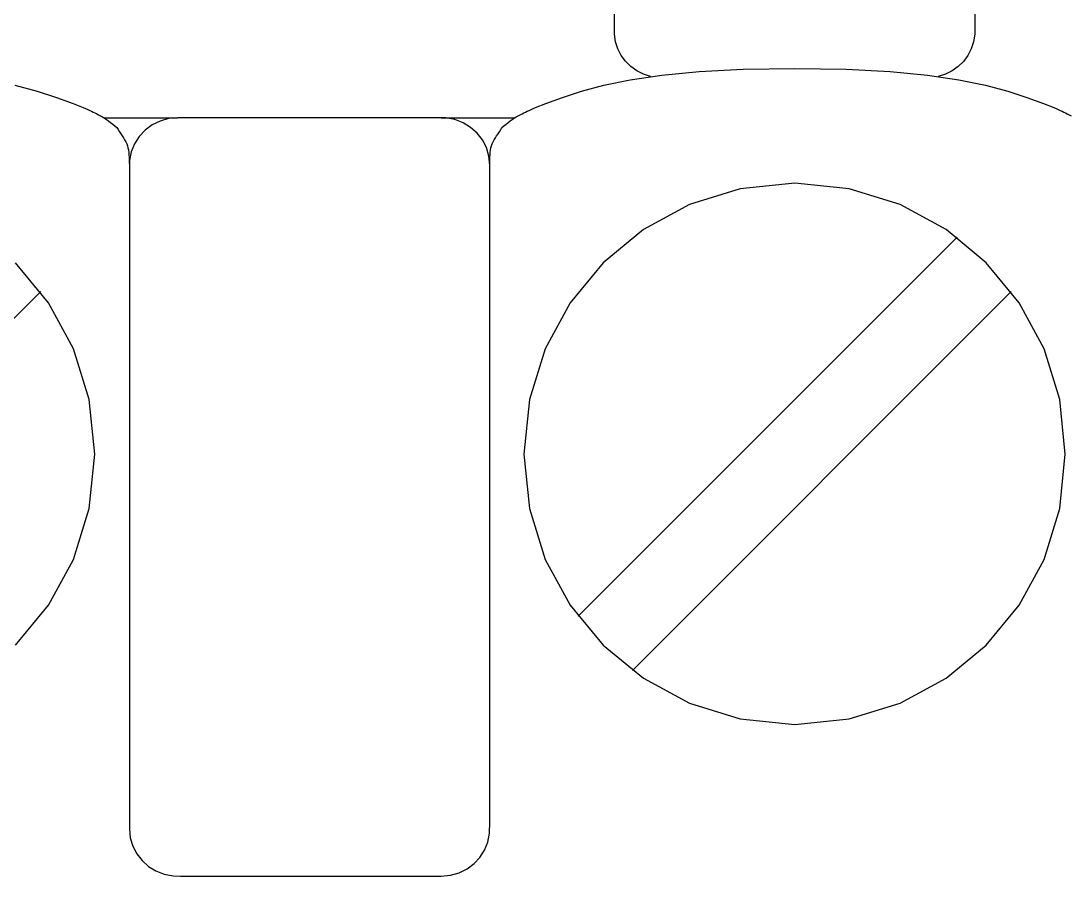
# Model space of a CAD drawing. Extents: x 1 to 47.7, y 0.2 to 35.
# Drawn here: x 41.292 to 41.941, y 10.971 to 11.5 of the extents above; entities that cross this region are included whole.
import ezdxf

# ---------------------------------------------------------------- set-up
doc = ezdxf.new("R2010")
doc.units = 0
doc.header["$MEASUREMENT"] = 0
for name, color, linetype in [('5_1___24__TARGET_LEDS___12', 7, 'CONTINUOUS'), ('6_2___8__INDEPENDENT_INPUT', 7, 'CONTINUOUS'), ('6_3___8__OPTOISO_INDEPENDE', 7, 'CONTINUOUS'), ('6_4___24__OPTOISO_INDEPEND', 7, 'CONTINUOUS'), ('6_5___8__INDEPENDENT_INPUT', 7, 'CONTINUOUS'), ('6_6___8__INDEPENDENT_INPUT', 7, 'CONTINUOUS'), ('6_7___8__OPTOISO_INDEPENDE', 7, 'CONTINUOUS'), ('6_8___8__OPTOISO_INDEPENDE', 7, 'CONTINUOUS')]:
    doc.layers.add(name, color=color, linetype=linetype)

msp = doc.modelspace()

# ---------------------------------------------------------------- linework, layer by layer
at = {"layer": '5_1___24__TARGET_LEDS___12'}
for points in [[(41.68172, 11.46532), (41.67728, 11.46681), (41.67319, 11.46893), (41.66951, 11.47162), (41.66629, 11.47481), (41.66361, 11.47846), (41.66152, 11.48249), (41.66009, 11.48685), (41.65937, 11.49149), (41.6593, 11.49898), (41.6593, 11.53122)], [(41.88215, 11.53122), (41.88215, 11.49898), (41.88207, 11.49148), (41.88135, 11.48682), (41.8799, 11.48244), (41.87778, 11.47839), (41.87507, 11.47475), (41.87183, 11.47156), (41.8681, 11.46889), (41.86397, 11.46679), (41.85949, 11.46532)], [(41.5823, 11.41065), (41.58231, 11.41215), (41.58233, 11.41372), (41.58238, 11.41532), (41.58246, 11.41692), (41.58258, 11.41848), (41.58275, 11.41996), (41.58298, 11.42134), (41.58327, 11.42256), (41.58369, 11.4237), (41.58428, 11.42495), (41.58497, 11.42621), (41.58573, 11.42747), (41.58654, 11.42874), (41.58737, 11.43001), (41.58822, 11.43128), (41.58905, 11.43254), (41.58984, 11.43379), (41.59106, 11.43494), (41.59238, 11.43601), (41.59366, 11.437), (41.59492, 11.43793), (41.59616, 11.43879), (41.59739, 11.4396), (41.59862, 11.44036), (41.59985, 11.44107), (41.60109, 11.44173), (41.60226, 11.44235), (41.60335, 11.44291), (41.6044, 11.44344), (41.60547, 11.44395), (41.60658, 11.44446), (41.60778, 11.44498), (41.6091, 11.44555), (41.6106, 11.44617), (41.61692, 11.44865), (41.6272, 11.45246), (41.63899, 11.45627), (41.65281, 11.45994), (41.66918, 11.4633), (41.68864, 11.46618), (41.71171, 11.46844), (41.73892, 11.46991), (41.77078, 11.47044), (41.80264, 11.46991), (41.82984, 11.46844), (41.8529, 11.46618), (41.87236, 11.4633), (41.88874, 11.45994), (41.90255, 11.45627), (41.91434, 11.45246), (41.92462, 11.44865), (41.93094, 11.44617), (41.93244, 11.44555), (41.93376, 11.44498), (41.93496, 11.44446), (41.93607, 11.44395), (41.93713, 11.44344), (41.93819, 11.44291), (41.93928, 11.44235), (41.94045, 11.44173), (41.94169, 11.44107)], [(41.28873, 11.45994), (41.30255, 11.45627), (41.31434, 11.45246), (41.32462, 11.44865), (41.33093, 11.44617), (41.33243, 11.44555), (41.33376, 11.44498), (41.33496, 11.44446), (41.33607, 11.44395), (41.33713, 11.44344), (41.33819, 11.44291), (41.33928, 11.44235), (41.34045, 11.44173), (41.34169, 11.44107), (41.34292, 11.44036), (41.34415, 11.4396), (41.34538, 11.43879), (41.34662, 11.43793), (41.34788, 11.437), (41.34916, 11.43601), (41.35047, 11.43494), (41.3517, 11.43379), (41.35249, 11.43254), (41.35332, 11.43128), (41.35416, 11.43001), (41.355, 11.42874), (41.35581, 11.42747), (41.35656, 11.42621), (41.35725, 11.42495), (41.35785, 11.4237), (41.35827, 11.42256), (41.35858, 11.42134), (41.35884, 11.41996), (41.35904, 11.41848), (41.3592, 11.41692), (41.35932, 11.41532), (41.3594, 11.41372), (41.35944, 11.41215), (41.35945, 11.41065)], [(41.34391, 11.43989), (41.38946, 11.43989)], [(41.55231, 11.43989), (41.59786, 11.43989)], [(41.637, 11.13171), (41.87127, 11.36598)], [(41.2891, 11.11379), (41.30953, 11.13851), (41.32496, 11.16689), (41.33471, 11.19826), (41.33811, 11.23194), (41.33471, 11.26565), (41.32496, 11.29706), (41.30953, 11.3255), (41.2891, 11.3503)], [(41.07042, 11.09829), (41.30469, 11.33255)], [(41.67042, 11.09829), (41.90469, 11.33255)]]:
    msp.add_lwpolyline(points, dxfattribs=at)
for points in [[(41.5823, 11.41065), (41.58176, 11.41621), (41.5802, 11.42142), (41.57773, 11.42618), (41.57445, 11.43038), (41.57046, 11.43394), (41.56585, 11.43676), (41.56073, 11.43873), (41.5552, 11.43976), (41.55069, 11.43989), (41.53889, 11.43989), (41.51833, 11.43989), (41.49221, 11.43989), (41.46371, 11.43989), (41.43599, 11.43989), (41.41226, 11.43989), (41.39569, 11.43989), (41.38946, 11.43989), (41.38376, 11.43937), (41.37842, 11.43785), (41.37354, 11.43545), (41.36922, 11.43225), (41.36557, 11.42835), (41.36268, 11.42386), (41.36065, 11.41887), (41.35959, 11.41347), (41.35945, 11.40656), (41.35945, 11.37683), (41.35945, 11.32506), (41.35945, 11.25926), (41.35945, 11.18744), (41.35945, 11.11763), (41.35945, 11.05784), (41.35945, 11.01609), (41.35945, 11.00039), (41.35999, 10.99482), (41.36155, 10.98962), (41.36402, 10.98486), (41.36731, 10.98066), (41.3713, 10.9771), (41.37591, 10.97428), (41.38104, 10.97231), (41.38657, 10.97128), (41.39108, 10.97114), (41.40288, 10.97114), (41.42343, 10.97114), (41.44955, 10.97114), (41.47806, 10.97114), (41.50577, 10.97114), (41.52951, 10.97114), (41.54608, 10.97114), (41.55231, 10.97114), (41.55801, 10.97167), (41.56335, 10.97319), (41.56822, 10.97559), (41.57254, 10.97879), (41.57619, 10.98269), (41.57908, 10.98718), (41.5811, 10.99217), (41.58216, 10.99757), (41.5823, 11.00448), (41.5823, 11.03421), (41.5823, 11.08598), (41.5823, 11.15178), (41.5823, 11.2236), (41.5823, 11.29341), (41.5823, 11.3532), (41.5823, 11.39495)], [(41.60342, 11.23194), (41.60682, 11.19826), (41.61657, 11.16689), (41.632, 11.13851), (41.65244, 11.11379), (41.67722, 11.09339), (41.70566, 11.07799), (41.73709, 11.06826), (41.77085, 11.06487), (41.80454, 11.06826), (41.83594, 11.07799), (41.86435, 11.09339), (41.8891, 11.11379), (41.90953, 11.13851), (41.92496, 11.16689), (41.93471, 11.19826), (41.93811, 11.23194), (41.93471, 11.26565), (41.92496, 11.29706), (41.90953, 11.3255), (41.8891, 11.3503), (41.86435, 11.37076), (41.83594, 11.38622), (41.80454, 11.39599), (41.77085, 11.39939), (41.73709, 11.39599), (41.70566, 11.38622), (41.67722, 11.37076), (41.65244, 11.3503), (41.632, 11.3255), (41.61657, 11.29706), (41.60682, 11.26565)]]:
    msp.add_lwpolyline(points, close=True, dxfattribs=at)
at = {"layer": '6_2___8__INDEPENDENT_INPUT'}
for points in [[(41.68172, 11.46532), (41.67728, 11.46681), (41.67319, 11.46893), (41.66951, 11.47162), (41.66629, 11.47481), (41.66361, 11.47846), (41.66152, 11.48249), (41.66009, 11.48685), (41.65937, 11.49149), (41.6593, 11.49898), (41.6593, 11.53122)], [(41.88215, 11.53122), (41.88215, 11.49898), (41.88207, 11.49148), (41.88135, 11.48682), (41.8799, 11.48244), (41.87778, 11.47839), (41.87507, 11.47475), (41.87183, 11.47156), (41.8681, 11.46889), (41.86397, 11.46679), (41.85949, 11.46532)], [(41.5823, 11.41065), (41.58231, 11.41215), (41.58233, 11.41372), (41.58238, 11.41532), (41.58246, 11.41692), (41.58258, 11.41848), (41.58275, 11.41996), (41.58298, 11.42134), (41.58327, 11.42256), (41.58369, 11.4237), (41.58428, 11.42495), (41.58497, 11.42621), (41.58573, 11.42747), (41.58654, 11.42874), (41.58737, 11.43001), (41.58822, 11.43128), (41.58905, 11.43254), (41.58984, 11.43379), (41.59106, 11.43494), (41.59238, 11.43601), (41.59366, 11.437), (41.59492, 11.43793), (41.59616, 11.43879), (41.59739, 11.4396), (41.59862, 11.44036), (41.59985, 11.44107), (41.60109, 11.44173), (41.60226, 11.44235), (41.60335, 11.44291), (41.6044, 11.44344), (41.60547, 11.44395), (41.60658, 11.44446), (41.60778, 11.44498), (41.6091, 11.44555), (41.6106, 11.44617), (41.61692, 11.44865), (41.6272, 11.45246), (41.63899, 11.45627), (41.65281, 11.45994), (41.66918, 11.4633), (41.68864, 11.46618), (41.71171, 11.46844), (41.73892, 11.46991), (41.77078, 11.47044), (41.80264, 11.46991), (41.82984, 11.46844), (41.8529, 11.46618), (41.87236, 11.4633), (41.88874, 11.45994), (41.90255, 11.45627), (41.91434, 11.45246), (41.92462, 11.44865), (41.93094, 11.44617), (41.93244, 11.44555), (41.93376, 11.44498), (41.93496, 11.44446), (41.93607, 11.44395), (41.93713, 11.44344), (41.93819, 11.44291), (41.93928, 11.44235), (41.94045, 11.44173), (41.94169, 11.44107)], [(41.28873, 11.45994), (41.30255, 11.45627), (41.31434, 11.45246), (41.32462, 11.44865), (41.33093, 11.44617), (41.33243, 11.44555), (41.33376, 11.44498), (41.33496, 11.44446), (41.33607, 11.44395), (41.33713, 11.44344), (41.33819, 11.44291), (41.33928, 11.44235), (41.34045, 11.44173), (41.34169, 11.44107), (41.34292, 11.44036), (41.34415, 11.4396), (41.34538, 11.43879), (41.34662, 11.43793), (41.34788, 11.437), (41.34916, 11.43601), (41.35047, 11.43494), (41.3517, 11.43379), (41.35249, 11.43254), (41.35332, 11.43128), (41.35416, 11.43001), (41.355, 11.42874), (41.35581, 11.42747), (41.35656, 11.42621), (41.35725, 11.42495), (41.35785, 11.4237), (41.35827, 11.42256), (41.35858, 11.42134), (41.35884, 11.41996), (41.35904, 11.41848), (41.3592, 11.41692), (41.35932, 11.41532), (41.3594, 11.41372), (41.35944, 11.41215), (41.35945, 11.41065)], [(41.34391, 11.43989), (41.38946, 11.43989)], [(41.55231, 11.43989), (41.59786, 11.43989)], [(41.637, 11.13171), (41.87127, 11.36598)], [(41.2891, 11.11379), (41.30953, 11.13851), (41.32496, 11.16689), (41.33471, 11.19826), (41.33811, 11.23194), (41.33471, 11.26565), (41.32496, 11.29706), (41.30953, 11.3255), (41.2891, 11.3503)], [(41.07042, 11.09829), (41.30469, 11.33255)], [(41.67042, 11.09829), (41.90469, 11.33255)]]:
    msp.add_lwpolyline(points, dxfattribs=at)
for points in [[(41.5823, 11.41065), (41.58176, 11.41621), (41.5802, 11.42142), (41.57773, 11.42618), (41.57445, 11.43038), (41.57046, 11.43394), (41.56585, 11.43676), (41.56073, 11.43873), (41.5552, 11.43976), (41.55069, 11.43989), (41.53889, 11.43989), (41.51833, 11.43989), (41.49221, 11.43989), (41.46371, 11.43989), (41.43599, 11.43989), (41.41226, 11.43989), (41.39569, 11.43989), (41.38946, 11.43989), (41.38376, 11.43937), (41.37842, 11.43785), (41.37354, 11.43545), (41.36922, 11.43225), (41.36557, 11.42835), (41.36268, 11.42386), (41.36065, 11.41887), (41.35959, 11.41347), (41.35945, 11.40656), (41.35945, 11.37683), (41.35945, 11.32506), (41.35945, 11.25926), (41.35945, 11.18744), (41.35945, 11.11763), (41.35945, 11.05784), (41.35945, 11.01609), (41.35945, 11.00039), (41.35999, 10.99482), (41.36155, 10.98962), (41.36402, 10.98486), (41.36731, 10.98066), (41.3713, 10.9771), (41.37591, 10.97428), (41.38104, 10.97231), (41.38657, 10.97128), (41.39108, 10.97114), (41.40288, 10.97114), (41.42343, 10.97114), (41.44955, 10.97114), (41.47806, 10.97114), (41.50577, 10.97114), (41.52951, 10.97114), (41.54608, 10.97114), (41.55231, 10.97114), (41.55801, 10.97167), (41.56335, 10.97319), (41.56822, 10.97559), (41.57254, 10.97879), (41.57619, 10.98269), (41.57908, 10.98718), (41.5811, 10.99217), (41.58216, 10.99757), (41.5823, 11.00448), (41.5823, 11.03421), (41.5823, 11.08598), (41.5823, 11.15178), (41.5823, 11.2236), (41.5823, 11.29341), (41.5823, 11.3532), (41.5823, 11.39495)], [(41.60342, 11.23194), (41.60682, 11.19826), (41.61657, 11.16689), (41.632, 11.13851), (41.65244, 11.11379), (41.67722, 11.09339), (41.70566, 11.07799), (41.73709, 11.06826), (41.77085, 11.06487), (41.80454, 11.06826), (41.83594, 11.07799), (41.86435, 11.09339), (41.8891, 11.11379), (41.90953, 11.13851), (41.92496, 11.16689), (41.93471, 11.19826), (41.93811, 11.23194), (41.93471, 11.26565), (41.92496, 11.29706), (41.90953, 11.3255), (41.8891, 11.3503), (41.86435, 11.37076), (41.83594, 11.38622), (41.80454, 11.39599), (41.77085, 11.39939), (41.73709, 11.39599), (41.70566, 11.38622), (41.67722, 11.37076), (41.65244, 11.3503), (41.632, 11.3255), (41.61657, 11.29706), (41.60682, 11.26565)]]:
    msp.add_lwpolyline(points, close=True, dxfattribs=at)
at = {"layer": '6_3___8__OPTOISO_INDEPENDE'}
for points in [[(41.68172, 11.46532), (41.67728, 11.46681), (41.67319, 11.46893), (41.66951, 11.47162), (41.66629, 11.47481), (41.66361, 11.47846), (41.66152, 11.48249), (41.66009, 11.48685), (41.65937, 11.49149), (41.6593, 11.49898), (41.6593, 11.53122)], [(41.88215, 11.53122), (41.88215, 11.49898), (41.88207, 11.49148), (41.88135, 11.48682), (41.8799, 11.48244), (41.87778, 11.47839), (41.87507, 11.47475), (41.87183, 11.47156), (41.8681, 11.46889), (41.86397, 11.46679), (41.85949, 11.46532)], [(41.5823, 11.41065), (41.58231, 11.41215), (41.58233, 11.41372), (41.58238, 11.41532), (41.58246, 11.41692), (41.58258, 11.41848), (41.58275, 11.41996), (41.58298, 11.42134), (41.58327, 11.42256), (41.58369, 11.4237), (41.58428, 11.42495), (41.58497, 11.42621), (41.58573, 11.42747), (41.58654, 11.42874), (41.58737, 11.43001), (41.58822, 11.43128), (41.58905, 11.43254), (41.58984, 11.43379), (41.59106, 11.43494), (41.59238, 11.43601), (41.59366, 11.437), (41.59492, 11.43793), (41.59616, 11.43879), (41.59739, 11.4396), (41.59862, 11.44036), (41.59985, 11.44107), (41.60109, 11.44173), (41.60226, 11.44235), (41.60335, 11.44291), (41.6044, 11.44344), (41.60547, 11.44395), (41.60658, 11.44446), (41.60778, 11.44498), (41.6091, 11.44555), (41.6106, 11.44617), (41.61692, 11.44865), (41.6272, 11.45246), (41.63899, 11.45627), (41.65281, 11.45994), (41.66918, 11.4633), (41.68864, 11.46618), (41.71171, 11.46844), (41.73892, 11.46991), (41.77078, 11.47044), (41.80264, 11.46991), (41.82984, 11.46844), (41.8529, 11.46618), (41.87236, 11.4633), (41.88874, 11.45994), (41.90255, 11.45627), (41.91434, 11.45246), (41.92462, 11.44865), (41.93094, 11.44617), (41.93244, 11.44555), (41.93376, 11.44498), (41.93496, 11.44446), (41.93607, 11.44395), (41.93713, 11.44344), (41.93819, 11.44291), (41.93928, 11.44235), (41.94045, 11.44173), (41.94169, 11.44107)], [(41.28873, 11.45994), (41.30255, 11.45627), (41.31434, 11.45246), (41.32462, 11.44865), (41.33093, 11.44617), (41.33243, 11.44555), (41.33376, 11.44498), (41.33496, 11.44446), (41.33607, 11.44395), (41.33713, 11.44344), (41.33819, 11.44291), (41.33928, 11.44235), (41.34045, 11.44173), (41.34169, 11.44107), (41.34292, 11.44036), (41.34415, 11.4396), (41.34538, 11.43879), (41.34662, 11.43793), (41.34788, 11.437), (41.34916, 11.43601), (41.35047, 11.43494), (41.3517, 11.43379), (41.35249, 11.43254), (41.35332, 11.43128), (41.35416, 11.43001), (41.355, 11.42874), (41.35581, 11.42747), (41.35656, 11.42621), (41.35725, 11.42495), (41.35785, 11.4237), (41.35827, 11.42256), (41.35858, 11.42134), (41.35884, 11.41996), (41.35904, 11.41848), (41.3592, 11.41692), (41.35932, 11.41532), (41.3594, 11.41372), (41.35944, 11.41215), (41.35945, 11.41065)], [(41.34391, 11.43989), (41.38946, 11.43989)], [(41.55231, 11.43989), (41.59786, 11.43989)], [(41.637, 11.13171), (41.87127, 11.36598)], [(41.2891, 11.11379), (41.30953, 11.13851), (41.32496, 11.16689), (41.33471, 11.19826), (41.33811, 11.23194), (41.33471, 11.26565), (41.32496, 11.29706), (41.30953, 11.3255), (41.2891, 11.3503)], [(41.07042, 11.09829), (41.30469, 11.33255)], [(41.67042, 11.09829), (41.90469, 11.33255)]]:
    msp.add_lwpolyline(points, dxfattribs=at)
for points in [[(41.5823, 11.41065), (41.58176, 11.41621), (41.5802, 11.42142), (41.57773, 11.42618), (41.57445, 11.43038), (41.57046, 11.43394), (41.56585, 11.43676), (41.56073, 11.43873), (41.5552, 11.43976), (41.55069, 11.43989), (41.53889, 11.43989), (41.51833, 11.43989), (41.49221, 11.43989), (41.46371, 11.43989), (41.43599, 11.43989), (41.41226, 11.43989), (41.39569, 11.43989), (41.38946, 11.43989), (41.38376, 11.43937), (41.37842, 11.43785), (41.37354, 11.43545), (41.36922, 11.43225), (41.36557, 11.42835), (41.36268, 11.42386), (41.36065, 11.41887), (41.35959, 11.41347), (41.35945, 11.40656), (41.35945, 11.37683), (41.35945, 11.32506), (41.35945, 11.25926), (41.35945, 11.18744), (41.35945, 11.11763), (41.35945, 11.05784), (41.35945, 11.01609), (41.35945, 11.00039), (41.35999, 10.99482), (41.36155, 10.98962), (41.36402, 10.98486), (41.36731, 10.98066), (41.3713, 10.9771), (41.37591, 10.97428), (41.38104, 10.97231), (41.38657, 10.97128), (41.39108, 10.97114), (41.40288, 10.97114), (41.42343, 10.97114), (41.44955, 10.97114), (41.47806, 10.97114), (41.50577, 10.97114), (41.52951, 10.97114), (41.54608, 10.97114), (41.55231, 10.97114), (41.55801, 10.97167), (41.56335, 10.97319), (41.56822, 10.97559), (41.57254, 10.97879), (41.57619, 10.98269), (41.57908, 10.98718), (41.5811, 10.99217), (41.58216, 10.99757), (41.5823, 11.00448), (41.5823, 11.03421), (41.5823, 11.08598), (41.5823, 11.15178), (41.5823, 11.2236), (41.5823, 11.29341), (41.5823, 11.3532), (41.5823, 11.39495)], [(41.60342, 11.23194), (41.60682, 11.19826), (41.61657, 11.16689), (41.632, 11.13851), (41.65244, 11.11379), (41.67722, 11.09339), (41.70566, 11.07799), (41.73709, 11.06826), (41.77085, 11.06487), (41.80454, 11.06826), (41.83594, 11.07799), (41.86435, 11.09339), (41.8891, 11.11379), (41.90953, 11.13851), (41.92496, 11.16689), (41.93471, 11.19826), (41.93811, 11.23194), (41.93471, 11.26565), (41.92496, 11.29706), (41.90953, 11.3255), (41.8891, 11.3503), (41.86435, 11.37076), (41.83594, 11.38622), (41.80454, 11.39599), (41.77085, 11.39939), (41.73709, 11.39599), (41.70566, 11.38622), (41.67722, 11.37076), (41.65244, 11.3503), (41.632, 11.3255), (41.61657, 11.29706), (41.60682, 11.26565)]]:
    msp.add_lwpolyline(points, close=True, dxfattribs=at)
at = {"layer": '6_4___24__OPTOISO_INDEPEND'}
for points in [[(41.68172, 11.46532), (41.67728, 11.46681), (41.67319, 11.46893), (41.66951, 11.47162), (41.66629, 11.47481), (41.66361, 11.47846), (41.66152, 11.48249), (41.66009, 11.48685), (41.65937, 11.49149), (41.6593, 11.49898), (41.6593, 11.53122)], [(41.88215, 11.53122), (41.88215, 11.49898), (41.88207, 11.49148), (41.88135, 11.48682), (41.8799, 11.48244), (41.87778, 11.47839), (41.87507, 11.47475), (41.87183, 11.47156), (41.8681, 11.46889), (41.86397, 11.46679), (41.85949, 11.46532)], [(41.5823, 11.41065), (41.58231, 11.41215), (41.58233, 11.41372), (41.58238, 11.41532), (41.58246, 11.41692), (41.58258, 11.41848), (41.58275, 11.41996), (41.58298, 11.42134), (41.58327, 11.42256), (41.58369, 11.4237), (41.58428, 11.42495), (41.58497, 11.42621), (41.58573, 11.42747), (41.58654, 11.42874), (41.58737, 11.43001), (41.58822, 11.43128), (41.58905, 11.43254), (41.58984, 11.43379), (41.59106, 11.43494), (41.59238, 11.43601), (41.59366, 11.437), (41.59492, 11.43793), (41.59616, 11.43879), (41.59739, 11.4396), (41.59862, 11.44036), (41.59985, 11.44107), (41.60109, 11.44173), (41.60226, 11.44235), (41.60335, 11.44291), (41.6044, 11.44344), (41.60547, 11.44395), (41.60658, 11.44446), (41.60778, 11.44498), (41.6091, 11.44555), (41.6106, 11.44617), (41.61692, 11.44865), (41.6272, 11.45246), (41.63899, 11.45627), (41.65281, 11.45994), (41.66918, 11.4633), (41.68864, 11.46618), (41.71171, 11.46844), (41.73892, 11.46991), (41.77078, 11.47044), (41.80264, 11.46991), (41.82984, 11.46844), (41.8529, 11.46618), (41.87236, 11.4633), (41.88874, 11.45994), (41.90255, 11.45627), (41.91434, 11.45246), (41.92462, 11.44865), (41.93094, 11.44617), (41.93244, 11.44555), (41.93376, 11.44498), (41.93496, 11.44446), (41.93607, 11.44395), (41.93713, 11.44344), (41.93819, 11.44291), (41.93928, 11.44235), (41.94045, 11.44173), (41.94169, 11.44107)], [(41.28873, 11.45994), (41.30255, 11.45627), (41.31434, 11.45246), (41.32462, 11.44865), (41.33093, 11.44617), (41.33243, 11.44555), (41.33376, 11.44498), (41.33496, 11.44446), (41.33607, 11.44395), (41.33713, 11.44344), (41.33819, 11.44291), (41.33928, 11.44235), (41.34045, 11.44173), (41.34169, 11.44107), (41.34292, 11.44036), (41.34415, 11.4396), (41.34538, 11.43879), (41.34662, 11.43793), (41.34788, 11.437), (41.34916, 11.43601), (41.35047, 11.43494), (41.3517, 11.43379), (41.35249, 11.43254), (41.35332, 11.43128), (41.35416, 11.43001), (41.355, 11.42874), (41.35581, 11.42747), (41.35656, 11.42621), (41.35725, 11.42495), (41.35785, 11.4237), (41.35827, 11.42256), (41.35858, 11.42134), (41.35884, 11.41996), (41.35904, 11.41848), (41.3592, 11.41692), (41.35932, 11.41532), (41.3594, 11.41372), (41.35944, 11.41215), (41.35945, 11.41065)], [(41.34391, 11.43989), (41.38946, 11.43989)], [(41.55231, 11.43989), (41.59786, 11.43989)], [(41.637, 11.13171), (41.87127, 11.36598)], [(41.2891, 11.11379), (41.30953, 11.13851), (41.32496, 11.16689), (41.33471, 11.19826), (41.33811, 11.23194), (41.33471, 11.26565), (41.32496, 11.29706), (41.30953, 11.3255), (41.2891, 11.3503)], [(41.07042, 11.09829), (41.30469, 11.33255)], [(41.67042, 11.09829), (41.90469, 11.33255)]]:
    msp.add_lwpolyline(points, dxfattribs=at)
for points in [[(41.5823, 11.41065), (41.58176, 11.41621), (41.5802, 11.42142), (41.57773, 11.42618), (41.57445, 11.43038), (41.57046, 11.43394), (41.56585, 11.43676), (41.56073, 11.43873), (41.5552, 11.43976), (41.55069, 11.43989), (41.53889, 11.43989), (41.51833, 11.43989), (41.49221, 11.43989), (41.46371, 11.43989), (41.43599, 11.43989), (41.41226, 11.43989), (41.39569, 11.43989), (41.38946, 11.43989), (41.38376, 11.43937), (41.37842, 11.43785), (41.37354, 11.43545), (41.36922, 11.43225), (41.36557, 11.42835), (41.36268, 11.42386), (41.36065, 11.41887), (41.35959, 11.41347), (41.35945, 11.40656), (41.35945, 11.37683), (41.35945, 11.32506), (41.35945, 11.25926), (41.35945, 11.18744), (41.35945, 11.11763), (41.35945, 11.05784), (41.35945, 11.01609), (41.35945, 11.00039), (41.35999, 10.99482), (41.36155, 10.98962), (41.36402, 10.98486), (41.36731, 10.98066), (41.3713, 10.9771), (41.37591, 10.97428), (41.38104, 10.97231), (41.38657, 10.97128), (41.39108, 10.97114), (41.40288, 10.97114), (41.42343, 10.97114), (41.44955, 10.97114), (41.47806, 10.97114), (41.50577, 10.97114), (41.52951, 10.97114), (41.54608, 10.97114), (41.55231, 10.97114), (41.55801, 10.97167), (41.56335, 10.97319), (41.56822, 10.97559), (41.57254, 10.97879), (41.57619, 10.98269), (41.57908, 10.98718), (41.5811, 10.99217), (41.58216, 10.99757), (41.5823, 11.00448), (41.5823, 11.03421), (41.5823, 11.08598), (41.5823, 11.15178), (41.5823, 11.2236), (41.5823, 11.29341), (41.5823, 11.3532), (41.5823, 11.39495)], [(41.60342, 11.23194), (41.60682, 11.19826), (41.61657, 11.16689), (41.632, 11.13851), (41.65244, 11.11379), (41.67722, 11.09339), (41.70566, 11.07799), (41.73709, 11.06826), (41.77085, 11.06487), (41.80454, 11.06826), (41.83594, 11.07799), (41.86435, 11.09339), (41.8891, 11.11379), (41.90953, 11.13851), (41.92496, 11.16689), (41.93471, 11.19826), (41.93811, 11.23194), (41.93471, 11.26565), (41.92496, 11.29706), (41.90953, 11.3255), (41.8891, 11.3503), (41.86435, 11.37076), (41.83594, 11.38622), (41.80454, 11.39599), (41.77085, 11.39939), (41.73709, 11.39599), (41.70566, 11.38622), (41.67722, 11.37076), (41.65244, 11.3503), (41.632, 11.3255), (41.61657, 11.29706), (41.60682, 11.26565)]]:
    msp.add_lwpolyline(points, close=True, dxfattribs=at)
at = {"layer": '6_5___8__INDEPENDENT_INPUT'}
for points in [[(41.68172, 11.46532), (41.67728, 11.46681), (41.67319, 11.46893), (41.66951, 11.47162), (41.66629, 11.47481), (41.66361, 11.47846), (41.66152, 11.48249), (41.66009, 11.48685), (41.65937, 11.49149), (41.6593, 11.49898), (41.6593, 11.53122)], [(41.88215, 11.53122), (41.88215, 11.49898), (41.88207, 11.49148), (41.88135, 11.48682), (41.8799, 11.48244), (41.87778, 11.47839), (41.87507, 11.47475), (41.87183, 11.47156), (41.8681, 11.46889), (41.86397, 11.46679), (41.85949, 11.46532)], [(41.5823, 11.41065), (41.58231, 11.41215), (41.58233, 11.41372), (41.58238, 11.41532), (41.58246, 11.41692), (41.58258, 11.41848), (41.58275, 11.41996), (41.58298, 11.42134), (41.58327, 11.42256), (41.58369, 11.4237), (41.58428, 11.42495), (41.58497, 11.42621), (41.58573, 11.42747), (41.58654, 11.42874), (41.58737, 11.43001), (41.58822, 11.43128), (41.58905, 11.43254), (41.58984, 11.43379), (41.59106, 11.43494), (41.59238, 11.43601), (41.59366, 11.437), (41.59492, 11.43793), (41.59616, 11.43879), (41.59739, 11.4396), (41.59862, 11.44036), (41.59985, 11.44107), (41.60109, 11.44173), (41.60226, 11.44235), (41.60335, 11.44291), (41.6044, 11.44344), (41.60547, 11.44395), (41.60658, 11.44446), (41.60778, 11.44498), (41.6091, 11.44555), (41.6106, 11.44617), (41.61692, 11.44865), (41.6272, 11.45246), (41.63899, 11.45627), (41.65281, 11.45994), (41.66918, 11.4633), (41.68864, 11.46618), (41.71171, 11.46844), (41.73892, 11.46991), (41.77078, 11.47044), (41.80264, 11.46991), (41.82984, 11.46844), (41.8529, 11.46618), (41.87236, 11.4633), (41.88874, 11.45994), (41.90255, 11.45627), (41.91434, 11.45246), (41.92462, 11.44865), (41.93094, 11.44617), (41.93244, 11.44555), (41.93376, 11.44498), (41.93496, 11.44446), (41.93607, 11.44395), (41.93713, 11.44344), (41.93819, 11.44291), (41.93928, 11.44235), (41.94045, 11.44173), (41.94169, 11.44107)], [(41.28873, 11.45994), (41.30255, 11.45627), (41.31434, 11.45246), (41.32462, 11.44865), (41.33093, 11.44617), (41.33243, 11.44555), (41.33376, 11.44498), (41.33496, 11.44446), (41.33607, 11.44395), (41.33713, 11.44344), (41.33819, 11.44291), (41.33928, 11.44235), (41.34045, 11.44173), (41.34169, 11.44107), (41.34292, 11.44036), (41.34415, 11.4396), (41.34538, 11.43879), (41.34662, 11.43793), (41.34788, 11.437), (41.34916, 11.43601), (41.35047, 11.43494), (41.3517, 11.43379), (41.35249, 11.43254), (41.35332, 11.43128), (41.35416, 11.43001), (41.355, 11.42874), (41.35581, 11.42747), (41.35656, 11.42621), (41.35725, 11.42495), (41.35785, 11.4237), (41.35827, 11.42256), (41.35858, 11.42134), (41.35884, 11.41996), (41.35904, 11.41848), (41.3592, 11.41692), (41.35932, 11.41532), (41.3594, 11.41372), (41.35944, 11.41215), (41.35945, 11.41065)], [(41.34391, 11.43989), (41.38946, 11.43989)], [(41.55231, 11.43989), (41.59786, 11.43989)], [(41.637, 11.13171), (41.87127, 11.36598)], [(41.2891, 11.11379), (41.30953, 11.13851), (41.32496, 11.16689), (41.33471, 11.19826), (41.33811, 11.23194), (41.33471, 11.26565), (41.32496, 11.29706), (41.30953, 11.3255), (41.2891, 11.3503)], [(41.07042, 11.09829), (41.30469, 11.33255)], [(41.67042, 11.09829), (41.90469, 11.33255)]]:
    msp.add_lwpolyline(points, dxfattribs=at)
for points in [[(41.5823, 11.41065), (41.58176, 11.41621), (41.5802, 11.42142), (41.57773, 11.42618), (41.57445, 11.43038), (41.57046, 11.43394), (41.56585, 11.43676), (41.56073, 11.43873), (41.5552, 11.43976), (41.55069, 11.43989), (41.53889, 11.43989), (41.51833, 11.43989), (41.49221, 11.43989), (41.46371, 11.43989), (41.43599, 11.43989), (41.41226, 11.43989), (41.39569, 11.43989), (41.38946, 11.43989), (41.38376, 11.43937), (41.37842, 11.43785), (41.37354, 11.43545), (41.36922, 11.43225), (41.36557, 11.42835), (41.36268, 11.42386), (41.36065, 11.41887), (41.35959, 11.41347), (41.35945, 11.40656), (41.35945, 11.37683), (41.35945, 11.32506), (41.35945, 11.25926), (41.35945, 11.18744), (41.35945, 11.11763), (41.35945, 11.05784), (41.35945, 11.01609), (41.35945, 11.00039), (41.35999, 10.99482), (41.36155, 10.98962), (41.36402, 10.98486), (41.36731, 10.98066), (41.3713, 10.9771), (41.37591, 10.97428), (41.38104, 10.97231), (41.38657, 10.97128), (41.39108, 10.97114), (41.40288, 10.97114), (41.42343, 10.97114), (41.44955, 10.97114), (41.47806, 10.97114), (41.50577, 10.97114), (41.52951, 10.97114), (41.54608, 10.97114), (41.55231, 10.97114), (41.55801, 10.97167), (41.56335, 10.97319), (41.56822, 10.97559), (41.57254, 10.97879), (41.57619, 10.98269), (41.57908, 10.98718), (41.5811, 10.99217), (41.58216, 10.99757), (41.5823, 11.00448), (41.5823, 11.03421), (41.5823, 11.08598), (41.5823, 11.15178), (41.5823, 11.2236), (41.5823, 11.29341), (41.5823, 11.3532), (41.5823, 11.39495)], [(41.60342, 11.23194), (41.60682, 11.19826), (41.61657, 11.16689), (41.632, 11.13851), (41.65244, 11.11379), (41.67722, 11.09339), (41.70566, 11.07799), (41.73709, 11.06826), (41.77085, 11.06487), (41.80454, 11.06826), (41.83594, 11.07799), (41.86435, 11.09339), (41.8891, 11.11379), (41.90953, 11.13851), (41.92496, 11.16689), (41.93471, 11.19826), (41.93811, 11.23194), (41.93471, 11.26565), (41.92496, 11.29706), (41.90953, 11.3255), (41.8891, 11.3503), (41.86435, 11.37076), (41.83594, 11.38622), (41.80454, 11.39599), (41.77085, 11.39939), (41.73709, 11.39599), (41.70566, 11.38622), (41.67722, 11.37076), (41.65244, 11.3503), (41.632, 11.3255), (41.61657, 11.29706), (41.60682, 11.26565)]]:
    msp.add_lwpolyline(points, close=True, dxfattribs=at)
at = {"layer": '6_6___8__INDEPENDENT_INPUT'}
for points in [[(41.68172, 11.46532), (41.67728, 11.46681), (41.67319, 11.46893), (41.66951, 11.47162), (41.66629, 11.47481), (41.66361, 11.47846), (41.66152, 11.48249), (41.66009, 11.48685), (41.65937, 11.49149), (41.6593, 11.49898), (41.6593, 11.53122)], [(41.88215, 11.53122), (41.88215, 11.49898), (41.88207, 11.49148), (41.88135, 11.48682), (41.8799, 11.48244), (41.87778, 11.47839), (41.87507, 11.47475), (41.87183, 11.47156), (41.8681, 11.46889), (41.86397, 11.46679), (41.85949, 11.46532)], [(41.5823, 11.41065), (41.58231, 11.41215), (41.58233, 11.41372), (41.58238, 11.41532), (41.58246, 11.41692), (41.58258, 11.41848), (41.58275, 11.41996), (41.58298, 11.42134), (41.58327, 11.42256), (41.58369, 11.4237), (41.58428, 11.42495), (41.58497, 11.42621), (41.58573, 11.42747), (41.58654, 11.42874), (41.58737, 11.43001), (41.58822, 11.43128), (41.58905, 11.43254), (41.58984, 11.43379), (41.59106, 11.43494), (41.59238, 11.43601), (41.59366, 11.437), (41.59492, 11.43793), (41.59616, 11.43879), (41.59739, 11.4396), (41.59862, 11.44036), (41.59985, 11.44107), (41.60109, 11.44173), (41.60226, 11.44235), (41.60335, 11.44291), (41.6044, 11.44344), (41.60547, 11.44395), (41.60658, 11.44446), (41.60778, 11.44498), (41.6091, 11.44555), (41.6106, 11.44617), (41.61692, 11.44865), (41.6272, 11.45246), (41.63899, 11.45627), (41.65281, 11.45994), (41.66918, 11.4633), (41.68864, 11.46618), (41.71171, 11.46844), (41.73892, 11.46991), (41.77078, 11.47044), (41.80264, 11.46991), (41.82984, 11.46844), (41.8529, 11.46618), (41.87236, 11.4633), (41.88874, 11.45994), (41.90255, 11.45627), (41.91434, 11.45246), (41.92462, 11.44865), (41.93094, 11.44617), (41.93244, 11.44555), (41.93376, 11.44498), (41.93496, 11.44446), (41.93607, 11.44395), (41.93713, 11.44344), (41.93819, 11.44291), (41.93928, 11.44235), (41.94045, 11.44173), (41.94169, 11.44107)], [(41.28873, 11.45994), (41.30255, 11.45627), (41.31434, 11.45246), (41.32462, 11.44865), (41.33093, 11.44617), (41.33243, 11.44555), (41.33376, 11.44498), (41.33496, 11.44446), (41.33607, 11.44395), (41.33713, 11.44344), (41.33819, 11.44291), (41.33928, 11.44235), (41.34045, 11.44173), (41.34169, 11.44107), (41.34292, 11.44036), (41.34415, 11.4396), (41.34538, 11.43879), (41.34662, 11.43793), (41.34788, 11.437), (41.34916, 11.43601), (41.35047, 11.43494), (41.3517, 11.43379), (41.35249, 11.43254), (41.35332, 11.43128), (41.35416, 11.43001), (41.355, 11.42874), (41.35581, 11.42747), (41.35656, 11.42621), (41.35725, 11.42495), (41.35785, 11.4237), (41.35827, 11.42256), (41.35858, 11.42134), (41.35884, 11.41996), (41.35904, 11.41848), (41.3592, 11.41692), (41.35932, 11.41532), (41.3594, 11.41372), (41.35944, 11.41215), (41.35945, 11.41065)], [(41.34391, 11.43989), (41.38946, 11.43989)], [(41.55231, 11.43989), (41.59786, 11.43989)], [(41.637, 11.13171), (41.87127, 11.36598)], [(41.2891, 11.11379), (41.30953, 11.13851), (41.32496, 11.16689), (41.33471, 11.19826), (41.33811, 11.23194), (41.33471, 11.26565), (41.32496, 11.29706), (41.30953, 11.3255), (41.2891, 11.3503)], [(41.07042, 11.09829), (41.30469, 11.33255)], [(41.67042, 11.09829), (41.90469, 11.33255)]]:
    msp.add_lwpolyline(points, dxfattribs=at)
for points in [[(41.5823, 11.41065), (41.58176, 11.41621), (41.5802, 11.42142), (41.57773, 11.42618), (41.57445, 11.43038), (41.57046, 11.43394), (41.56585, 11.43676), (41.56073, 11.43873), (41.5552, 11.43976), (41.55069, 11.43989), (41.53889, 11.43989), (41.51833, 11.43989), (41.49221, 11.43989), (41.46371, 11.43989), (41.43599, 11.43989), (41.41226, 11.43989), (41.39569, 11.43989), (41.38946, 11.43989), (41.38376, 11.43937), (41.37842, 11.43785), (41.37354, 11.43545), (41.36922, 11.43225), (41.36557, 11.42835), (41.36268, 11.42386), (41.36065, 11.41887), (41.35959, 11.41347), (41.35945, 11.40656), (41.35945, 11.37683), (41.35945, 11.32506), (41.35945, 11.25926), (41.35945, 11.18744), (41.35945, 11.11763), (41.35945, 11.05784), (41.35945, 11.01609), (41.35945, 11.00039), (41.35999, 10.99482), (41.36155, 10.98962), (41.36402, 10.98486), (41.36731, 10.98066), (41.3713, 10.9771), (41.37591, 10.97428), (41.38104, 10.97231), (41.38657, 10.97128), (41.39108, 10.97114), (41.40288, 10.97114), (41.42343, 10.97114), (41.44955, 10.97114), (41.47806, 10.97114), (41.50577, 10.97114), (41.52951, 10.97114), (41.54608, 10.97114), (41.55231, 10.97114), (41.55801, 10.97167), (41.56335, 10.97319), (41.56822, 10.97559), (41.57254, 10.97879), (41.57619, 10.98269), (41.57908, 10.98718), (41.5811, 10.99217), (41.58216, 10.99757), (41.5823, 11.00448), (41.5823, 11.03421), (41.5823, 11.08598), (41.5823, 11.15178), (41.5823, 11.2236), (41.5823, 11.29341), (41.5823, 11.3532), (41.5823, 11.39495)], [(41.60342, 11.23194), (41.60682, 11.19826), (41.61657, 11.16689), (41.632, 11.13851), (41.65244, 11.11379), (41.67722, 11.09339), (41.70566, 11.07799), (41.73709, 11.06826), (41.77085, 11.06487), (41.80454, 11.06826), (41.83594, 11.07799), (41.86435, 11.09339), (41.8891, 11.11379), (41.90953, 11.13851), (41.92496, 11.16689), (41.93471, 11.19826), (41.93811, 11.23194), (41.93471, 11.26565), (41.92496, 11.29706), (41.90953, 11.3255), (41.8891, 11.3503), (41.86435, 11.37076), (41.83594, 11.38622), (41.80454, 11.39599), (41.77085, 11.39939), (41.73709, 11.39599), (41.70566, 11.38622), (41.67722, 11.37076), (41.65244, 11.3503), (41.632, 11.3255), (41.61657, 11.29706), (41.60682, 11.26565)]]:
    msp.add_lwpolyline(points, close=True, dxfattribs=at)
at = {"layer": '6_7___8__OPTOISO_INDEPENDE'}
for points in [[(41.68172, 11.46532), (41.67728, 11.46681), (41.67319, 11.46893), (41.66951, 11.47162), (41.66629, 11.47481), (41.66361, 11.47846), (41.66152, 11.48249), (41.66009, 11.48685), (41.65937, 11.49149), (41.6593, 11.49898), (41.6593, 11.53122)], [(41.88215, 11.53122), (41.88215, 11.49898), (41.88207, 11.49148), (41.88135, 11.48682), (41.8799, 11.48244), (41.87778, 11.47839), (41.87507, 11.47475), (41.87183, 11.47156), (41.8681, 11.46889), (41.86397, 11.46679), (41.85949, 11.46532)], [(41.5823, 11.41065), (41.58231, 11.41215), (41.58233, 11.41372), (41.58238, 11.41532), (41.58246, 11.41692), (41.58258, 11.41848), (41.58275, 11.41996), (41.58298, 11.42134), (41.58327, 11.42256), (41.58369, 11.4237), (41.58428, 11.42495), (41.58497, 11.42621), (41.58573, 11.42747), (41.58654, 11.42874), (41.58737, 11.43001), (41.58822, 11.43128), (41.58905, 11.43254), (41.58984, 11.43379), (41.59106, 11.43494), (41.59238, 11.43601), (41.59366, 11.437), (41.59492, 11.43793), (41.59616, 11.43879), (41.59739, 11.4396), (41.59862, 11.44036), (41.59985, 11.44107), (41.60109, 11.44173), (41.60226, 11.44235), (41.60335, 11.44291), (41.6044, 11.44344), (41.60547, 11.44395), (41.60658, 11.44446), (41.60778, 11.44498), (41.6091, 11.44555), (41.6106, 11.44617), (41.61692, 11.44865), (41.6272, 11.45246), (41.63899, 11.45627), (41.65281, 11.45994), (41.66918, 11.4633), (41.68864, 11.46618), (41.71171, 11.46844), (41.73892, 11.46991), (41.77078, 11.47044), (41.80264, 11.46991), (41.82984, 11.46844), (41.8529, 11.46618), (41.87236, 11.4633), (41.88874, 11.45994), (41.90255, 11.45627), (41.91434, 11.45246), (41.92462, 11.44865), (41.93094, 11.44617), (41.93244, 11.44555), (41.93376, 11.44498), (41.93496, 11.44446), (41.93607, 11.44395), (41.93713, 11.44344), (41.93819, 11.44291), (41.93928, 11.44235), (41.94045, 11.44173), (41.94169, 11.44107)], [(41.28873, 11.45994), (41.30255, 11.45627), (41.31434, 11.45246), (41.32462, 11.44865), (41.33093, 11.44617), (41.33243, 11.44555), (41.33376, 11.44498), (41.33496, 11.44446), (41.33607, 11.44395), (41.33713, 11.44344), (41.33819, 11.44291), (41.33928, 11.44235), (41.34045, 11.44173), (41.34169, 11.44107), (41.34292, 11.44036), (41.34415, 11.4396), (41.34538, 11.43879), (41.34662, 11.43793), (41.34788, 11.437), (41.34916, 11.43601), (41.35047, 11.43494), (41.3517, 11.43379), (41.35249, 11.43254), (41.35332, 11.43128), (41.35416, 11.43001), (41.355, 11.42874), (41.35581, 11.42747), (41.35656, 11.42621), (41.35725, 11.42495), (41.35785, 11.4237), (41.35827, 11.42256), (41.35858, 11.42134), (41.35884, 11.41996), (41.35904, 11.41848), (41.3592, 11.41692), (41.35932, 11.41532), (41.3594, 11.41372), (41.35944, 11.41215), (41.35945, 11.41065)], [(41.34391, 11.43989), (41.38946, 11.43989)], [(41.55231, 11.43989), (41.59786, 11.43989)], [(41.637, 11.13171), (41.87127, 11.36598)], [(41.2891, 11.11379), (41.30953, 11.13851), (41.32496, 11.16689), (41.33471, 11.19826), (41.33811, 11.23194), (41.33471, 11.26565), (41.32496, 11.29706), (41.30953, 11.3255), (41.2891, 11.3503)], [(41.07042, 11.09829), (41.30469, 11.33255)], [(41.67042, 11.09829), (41.90469, 11.33255)]]:
    msp.add_lwpolyline(points, dxfattribs=at)
for points in [[(41.5823, 11.41065), (41.58176, 11.41621), (41.5802, 11.42142), (41.57773, 11.42618), (41.57445, 11.43038), (41.57046, 11.43394), (41.56585, 11.43676), (41.56073, 11.43873), (41.5552, 11.43976), (41.55069, 11.43989), (41.53889, 11.43989), (41.51833, 11.43989), (41.49221, 11.43989), (41.46371, 11.43989), (41.43599, 11.43989), (41.41226, 11.43989), (41.39569, 11.43989), (41.38946, 11.43989), (41.38376, 11.43937), (41.37842, 11.43785), (41.37354, 11.43545), (41.36922, 11.43225), (41.36557, 11.42835), (41.36268, 11.42386), (41.36065, 11.41887), (41.35959, 11.41347), (41.35945, 11.40656), (41.35945, 11.37683), (41.35945, 11.32506), (41.35945, 11.25926), (41.35945, 11.18744), (41.35945, 11.11763), (41.35945, 11.05784), (41.35945, 11.01609), (41.35945, 11.00039), (41.35999, 10.99482), (41.36155, 10.98962), (41.36402, 10.98486), (41.36731, 10.98066), (41.3713, 10.9771), (41.37591, 10.97428), (41.38104, 10.97231), (41.38657, 10.97128), (41.39108, 10.97114), (41.40288, 10.97114), (41.42343, 10.97114), (41.44955, 10.97114), (41.47806, 10.97114), (41.50577, 10.97114), (41.52951, 10.97114), (41.54608, 10.97114), (41.55231, 10.97114), (41.55801, 10.97167), (41.56335, 10.97319), (41.56822, 10.97559), (41.57254, 10.97879), (41.57619, 10.98269), (41.57908, 10.98718), (41.5811, 10.99217), (41.58216, 10.99757), (41.5823, 11.00448), (41.5823, 11.03421), (41.5823, 11.08598), (41.5823, 11.15178), (41.5823, 11.2236), (41.5823, 11.29341), (41.5823, 11.3532), (41.5823, 11.39495)], [(41.60342, 11.23194), (41.60682, 11.19826), (41.61657, 11.16689), (41.632, 11.13851), (41.65244, 11.11379), (41.67722, 11.09339), (41.70566, 11.07799), (41.73709, 11.06826), (41.77085, 11.06487), (41.80454, 11.06826), (41.83594, 11.07799), (41.86435, 11.09339), (41.8891, 11.11379), (41.90953, 11.13851), (41.92496, 11.16689), (41.93471, 11.19826), (41.93811, 11.23194), (41.93471, 11.26565), (41.92496, 11.29706), (41.90953, 11.3255), (41.8891, 11.3503), (41.86435, 11.37076), (41.83594, 11.38622), (41.80454, 11.39599), (41.77085, 11.39939), (41.73709, 11.39599), (41.70566, 11.38622), (41.67722, 11.37076), (41.65244, 11.3503), (41.632, 11.3255), (41.61657, 11.29706), (41.60682, 11.26565)]]:
    msp.add_lwpolyline(points, close=True, dxfattribs=at)
at = {"layer": '6_8___8__OPTOISO_INDEPENDE'}
for points in [[(41.68172, 11.46532), (41.67728, 11.46681), (41.67319, 11.46893), (41.66951, 11.47162), (41.66629, 11.47481), (41.66361, 11.47846), (41.66152, 11.48249), (41.66009, 11.48685), (41.65937, 11.49149), (41.6593, 11.49898), (41.6593, 11.53122)], [(41.88215, 11.53122), (41.88215, 11.49898), (41.88207, 11.49148), (41.88135, 11.48682), (41.8799, 11.48244), (41.87778, 11.47839), (41.87507, 11.47475), (41.87183, 11.47156), (41.8681, 11.46889), (41.86397, 11.46679), (41.85949, 11.46532)], [(41.5823, 11.41065), (41.58231, 11.41215), (41.58233, 11.41372), (41.58238, 11.41532), (41.58246, 11.41692), (41.58258, 11.41848), (41.58275, 11.41996), (41.58298, 11.42134), (41.58327, 11.42256), (41.58369, 11.4237), (41.58428, 11.42495), (41.58497, 11.42621), (41.58573, 11.42747), (41.58654, 11.42874), (41.58737, 11.43001), (41.58822, 11.43128), (41.58905, 11.43254), (41.58984, 11.43379), (41.59106, 11.43494), (41.59238, 11.43601), (41.59366, 11.437), (41.59492, 11.43793), (41.59616, 11.43879), (41.59739, 11.4396), (41.59862, 11.44036), (41.59985, 11.44107), (41.60109, 11.44173), (41.60226, 11.44235), (41.60335, 11.44291), (41.6044, 11.44344), (41.60547, 11.44395), (41.60658, 11.44446), (41.60778, 11.44498), (41.6091, 11.44555), (41.6106, 11.44617), (41.61692, 11.44865), (41.6272, 11.45246), (41.63899, 11.45627), (41.65281, 11.45994), (41.66918, 11.4633), (41.68864, 11.46618), (41.71171, 11.46844), (41.73892, 11.46991), (41.77078, 11.47044), (41.80264, 11.46991), (41.82984, 11.46844), (41.8529, 11.46618), (41.87236, 11.4633), (41.88874, 11.45994), (41.90255, 11.45627), (41.91434, 11.45246), (41.92462, 11.44865), (41.93094, 11.44617), (41.93244, 11.44555), (41.93376, 11.44498), (41.93496, 11.44446), (41.93607, 11.44395), (41.93713, 11.44344), (41.93819, 11.44291), (41.93928, 11.44235), (41.94045, 11.44173), (41.94169, 11.44107)], [(41.28873, 11.45994), (41.30255, 11.45627), (41.31434, 11.45246), (41.32462, 11.44865), (41.33093, 11.44617), (41.33243, 11.44555), (41.33376, 11.44498), (41.33496, 11.44446), (41.33607, 11.44395), (41.33713, 11.44344), (41.33819, 11.44291), (41.33928, 11.44235), (41.34045, 11.44173), (41.34169, 11.44107), (41.34292, 11.44036), (41.34415, 11.4396), (41.34538, 11.43879), (41.34662, 11.43793), (41.34788, 11.437), (41.34916, 11.43601), (41.35047, 11.43494), (41.3517, 11.43379), (41.35249, 11.43254), (41.35332, 11.43128), (41.35416, 11.43001), (41.355, 11.42874), (41.35581, 11.42747), (41.35656, 11.42621), (41.35725, 11.42495), (41.35785, 11.4237), (41.35827, 11.42256), (41.35858, 11.42134), (41.35884, 11.41996), (41.35904, 11.41848), (41.3592, 11.41692), (41.35932, 11.41532), (41.3594, 11.41372), (41.35944, 11.41215), (41.35945, 11.41065)], [(41.34391, 11.43989), (41.38946, 11.43989)], [(41.55231, 11.43989), (41.59786, 11.43989)], [(41.637, 11.13171), (41.87127, 11.36598)], [(41.2891, 11.11379), (41.30953, 11.13851), (41.32496, 11.16689), (41.33471, 11.19826), (41.33811, 11.23194), (41.33471, 11.26565), (41.32496, 11.29706), (41.30953, 11.3255), (41.2891, 11.3503)], [(41.07042, 11.09829), (41.30469, 11.33255)], [(41.67042, 11.09829), (41.90469, 11.33255)]]:
    msp.add_lwpolyline(points, dxfattribs=at)
for points in [[(41.5823, 11.41065), (41.58176, 11.41621), (41.5802, 11.42142), (41.57773, 11.42618), (41.57445, 11.43038), (41.57046, 11.43394), (41.56585, 11.43676), (41.56073, 11.43873), (41.5552, 11.43976), (41.55069, 11.43989), (41.53889, 11.43989), (41.51833, 11.43989), (41.49221, 11.43989), (41.46371, 11.43989), (41.43599, 11.43989), (41.41226, 11.43989), (41.39569, 11.43989), (41.38946, 11.43989), (41.38376, 11.43937), (41.37842, 11.43785), (41.37354, 11.43545), (41.36922, 11.43225), (41.36557, 11.42835), (41.36268, 11.42386), (41.36065, 11.41887), (41.35959, 11.41347), (41.35945, 11.40656), (41.35945, 11.37683), (41.35945, 11.32506), (41.35945, 11.25926), (41.35945, 11.18744), (41.35945, 11.11763), (41.35945, 11.05784), (41.35945, 11.01609), (41.35945, 11.00039), (41.35999, 10.99482), (41.36155, 10.98962), (41.36402, 10.98486), (41.36731, 10.98066), (41.3713, 10.9771), (41.37591, 10.97428), (41.38104, 10.97231), (41.38657, 10.97128), (41.39108, 10.97114), (41.40288, 10.97114), (41.42343, 10.97114), (41.44955, 10.97114), (41.47806, 10.97114), (41.50577, 10.97114), (41.52951, 10.97114), (41.54608, 10.97114), (41.55231, 10.97114), (41.55801, 10.97167), (41.56335, 10.97319), (41.56822, 10.97559), (41.57254, 10.97879), (41.57619, 10.98269), (41.57908, 10.98718), (41.5811, 10.99217), (41.58216, 10.99757), (41.5823, 11.00448), (41.5823, 11.03421), (41.5823, 11.08598), (41.5823, 11.15178), (41.5823, 11.2236), (41.5823, 11.29341), (41.5823, 11.3532), (41.5823, 11.39495)], [(41.60342, 11.23194), (41.60682, 11.19826), (41.61657, 11.16689), (41.632, 11.13851), (41.65244, 11.11379), (41.67722, 11.09339), (41.70566, 11.07799), (41.73709, 11.06826), (41.77085, 11.06487), (41.80454, 11.06826), (41.83594, 11.07799), (41.86435, 11.09339), (41.8891, 11.11379), (41.90953, 11.13851), (41.92496, 11.16689), (41.93471, 11.19826), (41.93811, 11.23194), (41.93471, 11.26565), (41.92496, 11.29706), (41.90953, 11.3255), (41.8891, 11.3503), (41.86435, 11.37076), (41.83594, 11.38622), (41.80454, 11.39599), (41.77085, 11.39939), (41.73709, 11.39599), (41.70566, 11.38622), (41.67722, 11.37076), (41.65244, 11.3503), (41.632, 11.3255), (41.61657, 11.29706), (41.60682, 11.26565)]]:
    msp.add_lwpolyline(points, close=True, dxfattribs=at)

doc.saveas('drawing.dxf')
